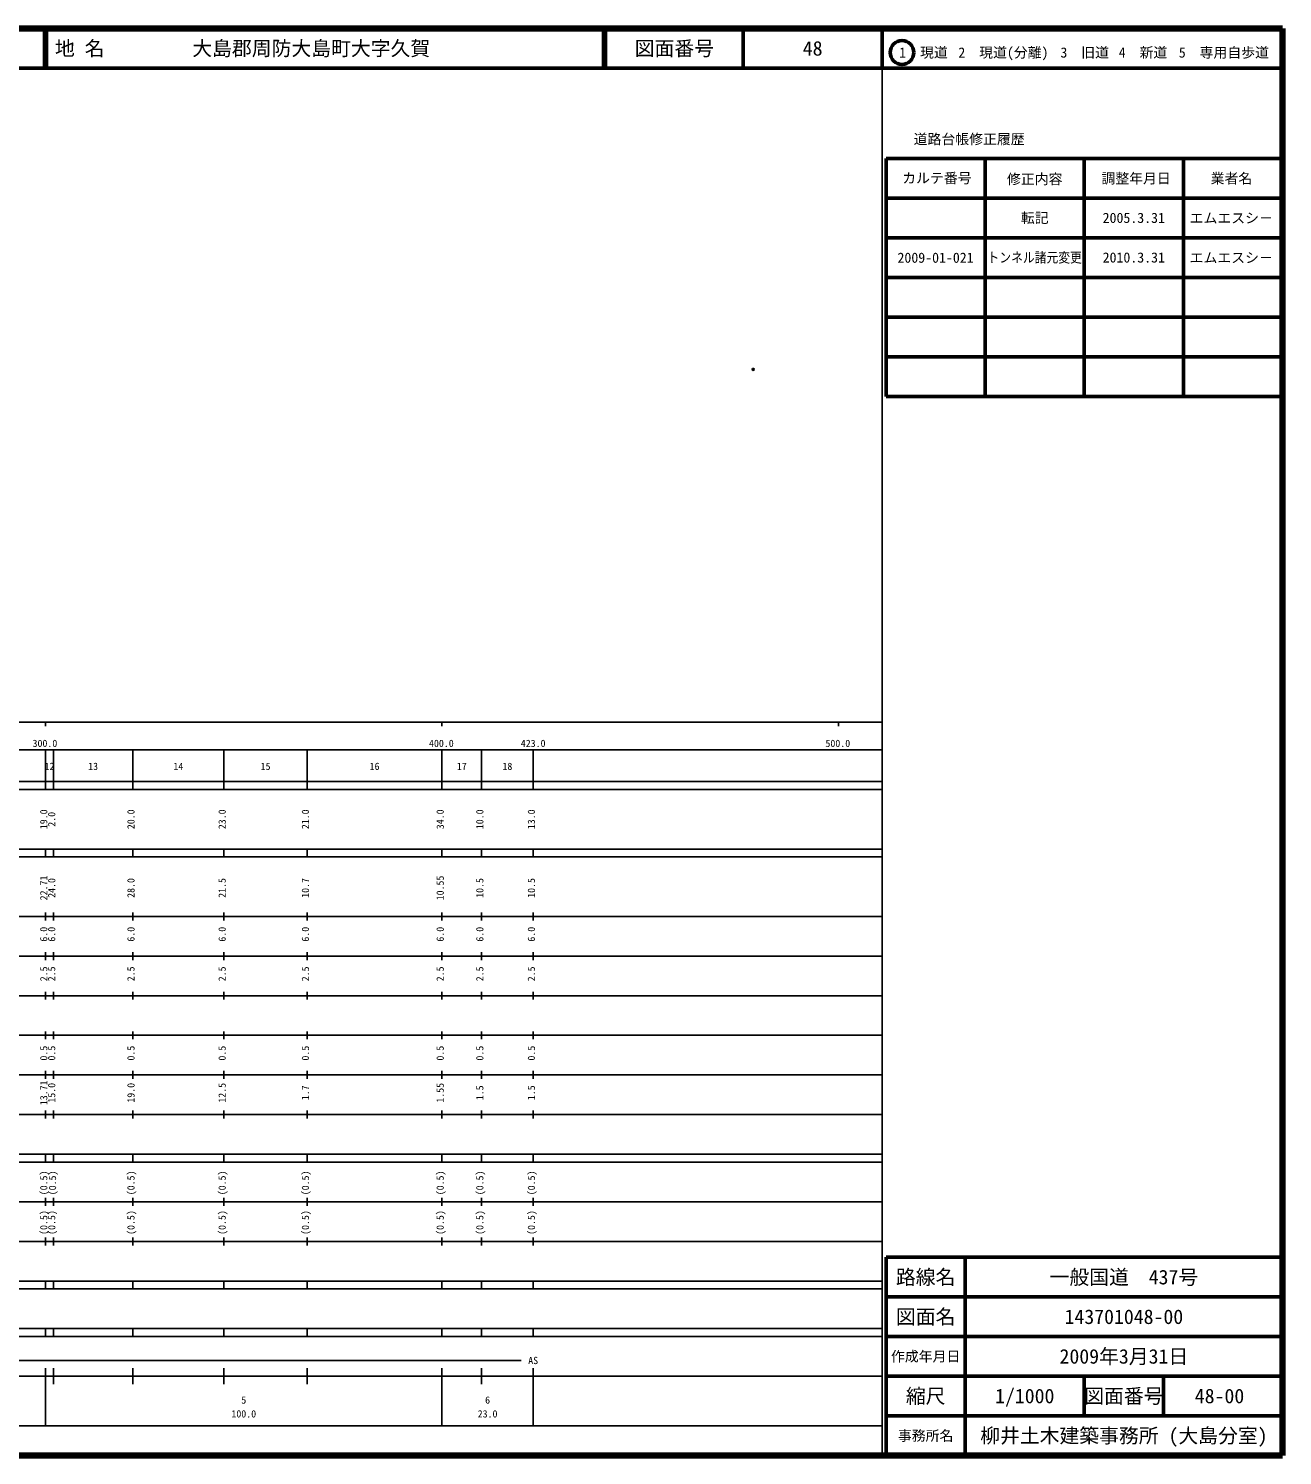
# Model space of a CAD drawing. Units: millimetres on the paper. Extents: x 40 to 680, y 20 to 380.
# Drawn here: x 363.7 to 680, y 20 to 380 of the extents above; entities that cross this region are included whole.
import ezdxf
from ezdxf.enums import TextEntityAlignment as Align

# ---------------------------------------------------------------- set-up
doc = ezdxf.new("R2010")
doc.units = ezdxf.units.MM
doc.header["$PDMODE"] = 32
doc.header["$PDSIZE"] = 0.5
doc.layers.add('M-OTRS', color=6, linetype='Continuous')
doc.layers.add('M-TTL-TXT', color=7, linetype='Continuous')
for name, color, linetype, lineweight in [('M-TTL', 2, 'Continuous', 140), ('M-TTL-BAND', 7, 'Continuous', 25), ('M-TTL-FRAM', 2, 'Continuous', 50), ('M-TTL-LINE', 7, 'Continuous', 50)]:
    doc.layers.add(name, color=color, linetype=linetype, lineweight=lineweight)
doc.styles.add('ＭＳ ゴシック', font='')
doc.styles.get('ＭＳ ゴシック').set_extended_font_data('MS Gothic')

msp = doc.modelspace()

# ---------------------------------------------------------------- linework, layer by layer
at = {"layer": 'M-OTRS'}
msp.add_point((546.512, 294.013), dxfattribs=at)
at = {"layer": 'M-TTL'}
for p, q in [((680, 380), (40, 380)), ((680, 20), (680, 380)), ((40, 20), (680, 20))]:
    msp.add_line(p, q, dxfattribs=at)
at = {"layer": 'M-TTL-BAND'}
for p, q in [((579, 20), (579, 370)), ((40, 205), (579, 205)), ((368, 205), (368, 204)), ((468, 205), (468, 204)), ((568, 205), (568, 204)), ((68, 198), (579, 198)), ((368, 188), (368, 198)), ((370, 188), (370, 198)), ((390, 188), (390, 198)), ((413, 188), (413, 198)), ((434, 188), (434, 198)), ((468, 188), (468, 198)), ((478, 188), (478, 198)), ((491, 188), (491, 198)), ((40, 190), (579, 190)), ((40, 188), (579, 188)), ((40, 173), (579, 173)), ((368, 171), (368, 173)), ((370, 171), (370, 173)), ((390, 171), (390, 173)), ((413, 171), (413, 173)), ((434, 171), (434, 173)), ((468, 171), (468, 173)), ((478, 171), (478, 173)), ((491, 171), (491, 173)), ((40, 171), (579, 171)), ((40, 156), (579, 156)), ((368, 155), (368, 157)), ((370, 155), (370, 157)), ((390, 155), (390, 157)), ((413, 155), (413, 157)), ((434, 155), (434, 157)), ((468, 155), (468, 157)), ((478, 155), (478, 157)), ((491, 155), (491, 157)), ((46, 146), (579, 146)), ((368, 145), (368, 147)), ((370, 145), (370, 147)), ((390, 145), (390, 147)), ((413, 145), (413, 147)), ((434, 145), (434, 147)), ((468, 145), (468, 147)), ((478, 145), (478, 147)), ((491, 145), (491, 147)), ((368, 135), (368, 137)), ((370, 135), (370, 137)), ((390, 135), (390, 137)), ((413, 135), (413, 137)), ((434, 135), (434, 137)), ((468, 135), (468, 137)), ((478, 135), (478, 137)), ((491, 135), (491, 137)), ((52, 136), (579, 136)), ((46, 126), (579, 126)), ((368, 125), (368, 127)), ((370, 125), (370, 127)), ((390, 125), (390, 127)), ((413, 125), (413, 127)), ((434, 125), (434, 127)), ((468, 125), (468, 127)), ((478, 125), (478, 127)), ((491, 125), (491, 127)), ((52, 116), (579, 116)), ((368, 115), (368, 117)), ((370, 115), (370, 117)), ((390, 115), (390, 117)), ((413, 115), (413, 117)), ((434, 115), (434, 117)), ((468, 115), (468, 117)), ((478, 115), (478, 117)), ((491, 115), (491, 117)), ((46, 106), (579, 106)), ((368, 105), (368, 107)), ((370, 105), (370, 107)), ((390, 105), (390, 107)), ((413, 105), (413, 107)), ((434, 105), (434, 107)), ((468, 105), (468, 107)), ((478, 105), (478, 107)), ((491, 105), (491, 107)), ((40, 96), (579, 96)), ((40, 94), (579, 94)), ((368, 94), (368, 96)), ((370, 94), (370, 96)), ((390, 94), (390, 96)), ((413, 94), (413, 96)), ((434, 94), (434, 96)), ((468, 94), (468, 96)), ((478, 94), (478, 96)), ((491, 94), (491, 96)), ((49, 84), (579, 84)), ((368, 83), (368, 85)), ((370, 83), (370, 85)), ((390, 83), (390, 85)), ((413, 83), (413, 85)), ((434, 83), (434, 85)), ((468, 83), (468, 85)), ((478, 83), (478, 85)), ((491, 83), (491, 85)), ((40, 74), (579, 74)), ((368, 73), (368, 75)), ((370, 73), (370, 75)), ((390, 73), (390, 75)), ((413, 73), (413, 75)), ((434, 73), (434, 75)), ((468, 73), (468, 75)), ((478, 73), (478, 75)), ((491, 73), (491, 75)), ((40, 64), (579, 64)), ((40, 62), (579, 62)), ((368, 62), (368, 64)), ((370, 62), (370, 64)), ((390, 62), (390, 64)), ((413, 62), (413, 64)), ((434, 62), (434, 64)), ((468, 62), (468, 64)), ((478, 62), (478, 64)), ((491, 62), (491, 64)), ((40, 52), (579, 52)), ((368, 50), (368, 52)), ((370, 50), (370, 52)), ((390, 50), (390, 52)), ((413, 50), (413, 52)), ((434, 50), (434, 52)), ((468, 50), (468, 52)), ((478, 50), (478, 52)), ((491, 50), (491, 52)), ((40, 50), (579, 50)), ((205.5, 44), (488, 44)), ((40, 40), (579, 40)), ((368, 27.5), (368, 42)), ((370, 38), (370, 42)), ((390, 38), (390, 42)), ((413, 38), (413, 42)), ((434, 38), (434, 42)), ((468, 27.5), (468, 42)), ((478, 38), (478, 42)), ((491, 27.5), (491, 42)), ((68, 27.5), (579, 27.5))]:
    msp.add_line(p, q, dxfattribs=at)
at = {"layer": 'M-TTL-FRAM'}
for p, q in [((580, 347.197), (580, 287.197)), ((580, 347.197), (680, 347.197)), ((580, 287.197), (680, 287.197)), ((680, 70), (580, 70)), ((580, 70), (580, 20))]:
    msp.add_line(p, q, dxfattribs=at)
at = {"layer": 'M-TTL-LINE'}
for p, q in [((367.75, 380), (367.75, 370)), ((368.25, 380), (368.25, 370)), ((508.747, 380), (508.747, 370)), ((509.247, 380), (509.247, 370)), ((543.997, 380), (543.997, 370)), ((579, 380), (579, 370)), ((40, 370), (680, 370)), ((605, 347.197), (605, 287.197)), ((630, 347.197), (630, 287.197)), ((655, 347.197), (655, 287.197)), ((580, 337.197), (680, 337.197)), ((580, 327.197), (680, 327.197)), ((580, 317.197), (680, 317.197)), ((580, 307.197), (680, 307.197)), ((580, 297.197), (680, 297.197)), ((600, 70), (600, 20)), ((680, 60), (580, 60)), ((680, 50), (580, 50)), ((680, 40), (580, 40)), ((630, 40), (630, 30)), ((650, 40), (650, 30)), ((680, 30), (580, 30))]:
    msp.add_line(p, q, dxfattribs=at)
msp.add_circle((584.031, 373.958), 3, dxfattribs=at)

# ---------------------------------------------------------------- texts
at = {"layer": 'M-TTL-BAND', "style": 'ＭＳ ゴシック'}
for s, p in [('300.0', (367.844, 198.195)), ('400.0', (467.844, 198.195)), ('423.0', (491, 198.195)), ('500.0', (567.844, 198.195)), ('12', (369, 192.405)), ('13', (380, 192.405)), ('14', (401.5, 192.405)), ('15', (423.5, 192.405)), ('16', (451, 192.405)), ('17', (473, 192.405)), ('18', (484.5, 192.405)), ('AS', (491, 42.5)), ('5', (418, 32.523)), ('6', (479.5, 32.523)), ('100.0', (418, 29.033)), ('23.0', (479.5, 29.033))]:
    msp.add_text(s, height=1.833, dxfattribs=at).set_placement(p, align=Align.BOTTOM_CENTER)
for s, p in [('19.0', (369, 180.5)), ('2.0', (371, 180.5)), ('20.0', (391, 180.5)), ('23.0', (414, 180.5)), ('21.0', (435, 180.5)), ('34.0', (469, 180.5)), ('10.0', (479, 180.5)), ('13.0', (492, 180.5)), ('22.71', (369, 163.174)), ('10.55', (469, 163.174)), ('24.0', (371, 163.174)), ('28.0', (391, 163.174)), ('21.5', (414, 163.174)), ('10.7', (435, 163.174)), ('10.5', (479, 163.174)), ('10.5', (492, 163.174)), ('6.0', (369, 151.5)), ('6.0', (371, 151.5)), ('6.0', (391, 151.5)), ('6.0', (414, 151.5)), ('6.0', (435, 151.5)), ('6.0', (469, 151.5)), ('6.0', (479, 151.5)), ('6.0', (492, 151.5)), ('2.5', (369, 141.5)), ('2.5', (371, 141.5)), ('2.5', (391, 141.5)), ('2.5', (414, 141.5)), ('2.5', (435, 141.5)), ('2.5', (469, 141.5)), ('2.5', (479, 141.5)), ('2.5', (492, 141.5)), ('0.5', (369, 121.5)), ('0.5', (371, 121.5)), ('0.5', (391, 121.5)), ('0.5', (414, 121.5)), ('0.5', (435, 121.5)), ('0.5', (469, 121.5)), ('0.5', (479, 121.5)), ('0.5', (492, 121.5)), ('13.71', (369, 111.5)), ('15.0', (371, 111.5)), ('19.0', (391, 111.5)), ('12.5', (414, 111.5)), ('1.7', (435, 111.5)), ('1.55', (469, 111.5)), ('1.5', (479, 111.5)), ('1.5', (492, 111.5)), ('(0.5)', (369, 88.764)), ('(0.5)', (371.2, 88.764)), ('(0.5)', (391, 88.764)), ('(0.5)', (414, 88.764)), ('(0.5)', (435, 88.764)), ('(0.5)', (469, 88.764)), ('(0.5)', (479, 88.764)), ('(0.5)', (492, 88.764)), ('(0.5)', (369, 78.764)), ('(0.5)', (371, 78.764)), ('(0.5)', (391, 78.764)), ('(0.5)', (414, 78.764)), ('(0.5)', (435, 78.764)), ('(0.5)', (469, 78.764)), ('(0.5)', (479, 78.764)), ('(0.5)', (492, 78.764))]:
    msp.add_text(s, height=1.833, rotation=90, dxfattribs=at).set_placement(p, align=Align.BOTTOM_CENTER)
at = {"layer": 'M-TTL-TXT', "style": 'ＭＳ ゴシック'}
for s, p in [('地 名', (370.38, 375)), ('大島郡周防大島町大字久賀', (405.024, 375))]:
    msp.add_text(s, height=3.666, dxfattribs=at).set_placement(p, align=Align.MIDDLE_LEFT)
for s, height, p in [('図面番号', 3.666, (526.622, 375)), ('48', 3.666, (561.497, 375)), ('1\u3000現道', 2.566, (589.448, 373.958)), ('2\u3000現道(分離)', 2.566, (609.619, 373.958)), ('3\u3000旧道', 2.566, (630.121, 373.958)), ('4\u3000新道', 2.566, (644.824, 373.958)), ('5\u3000専用自歩道', 2.566, (665.228, 373.958)), ('道路台帳修正履歴', 2.566, (600.968, 352.113)), ('カルテ番号', 2.566, (592.839, 342.277)), ('修正内容', 2.566, (617.509, 342.023)), ('調整年月日', 2.566, (643.089, 342.197)), ('業者名', 2.566, (667.134, 342.197)), ('転記', 2.566, (617.5, 332.245)), ('2005.3.31', 2.566, (642.5, 332.245)), ('エムエスシ－', 2.566, (667.077, 332.189)), ('2009-01-021', 2.566, (592.5, 322.189)), ('2010.3.31', 2.566, (642.5, 322.245)), ('エムエスシ－', 2.566, (667.077, 322.189)), ('路線名', 3.666, (590, 65)), ('路線名', 3.666, (590, 65)), ('一般国道\u3000437号', 3.666, (640, 65)), ('図面名', 3.666, (590, 55)), ('図面名', 3.666, (590, 55)), ('143701048-00', 3.666, (640, 55)), ('2009年3月31日', 3.666, (640, 45)), ('作成年月日', 2.566, (590, 45)), ('作成年月日', 2.566, (590, 45)), ('縮尺', 3.666, (590, 35)), ('縮尺', 3.666, (590, 35)), ('1/1000', 3.666, (615, 35)), ('図面番号', 3.666, (640, 35)), ('図面番号', 3.666, (640, 35)), ('48-00', 3.666, (664.125, 35)), ('事務所名', 2.566, (590, 25)), ('事務所名', 2.566, (590, 25)), ('柳井土木建築事務所 (大島分室)', 3.666, (640, 25))]:
    msp.add_text(s, height=height, dxfattribs=at).set_placement(p, align=Align.MIDDLE_CENTER)
at = {"layer": 'M-TTL-TXT', "style": 'ＭＳ ゴシック', "width": 0.85}
msp.add_text('トンネル諸元変更', height=2.566, dxfattribs=at).set_placement((617.5, 322.245), align=Align.MIDDLE_CENTER)

doc.saveas('drawing.dxf')
